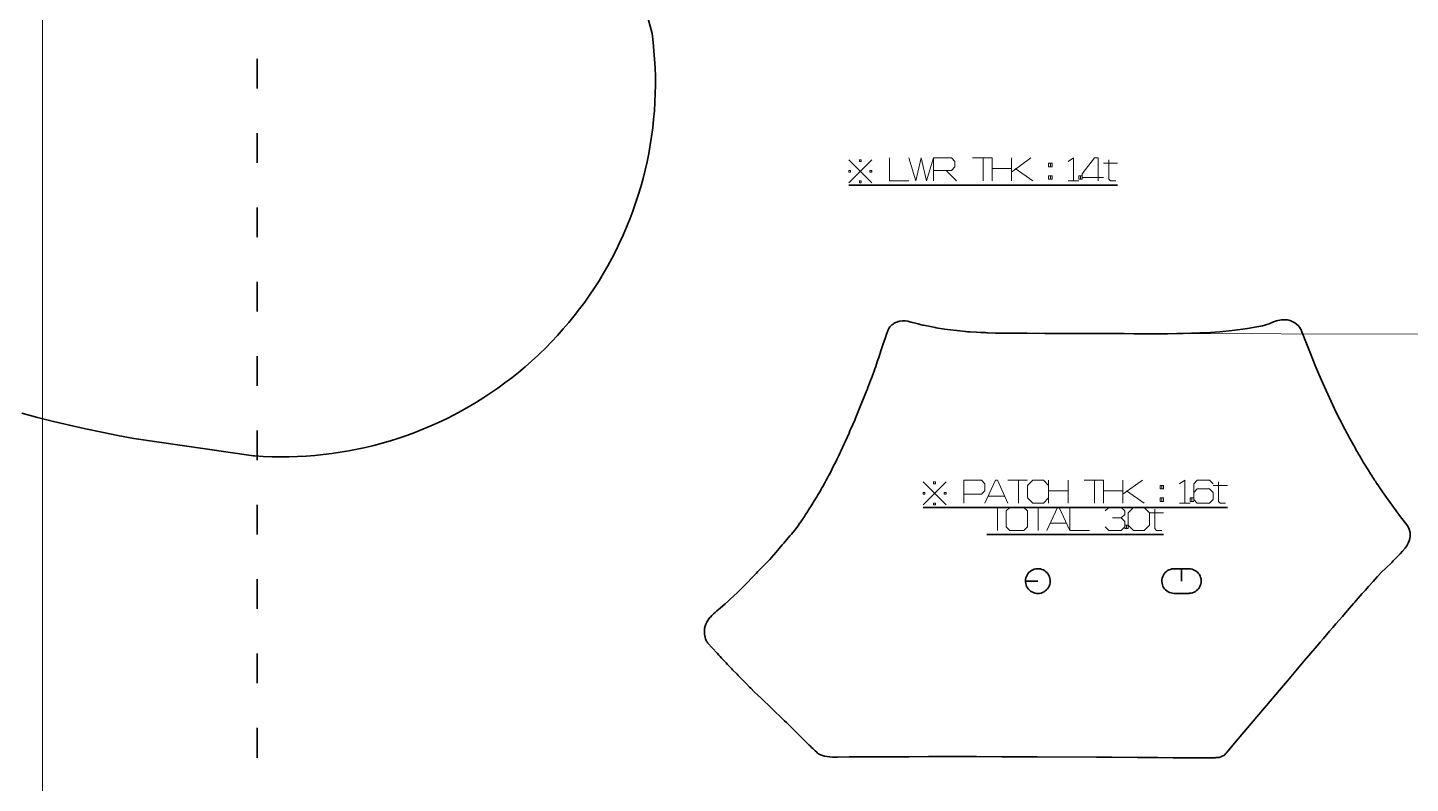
# Model space of a CAD drawing. Extents: x -1214 to 1704, y -782 to 1264.
# Drawn here: x -148 to 410, y -134 to 171 of the extents above; entities that cross this region are included whole.
import ezdxf

# ---------------------------------------------------------------- set-up
doc = ezdxf.new("R2010")
doc.units = 0
doc.linetypes.add('DASHSPACE', pattern=[30, 12, -18])

msp = doc.modelspace()

# ---------------------------------------------------------------- linework, layer by layer
at = {"color": 5, "lineweight": 13}
msp.add_line((-142.04, -391.78), (-142.04, 1208.22), dxfattribs=at)
at = {"color": 5, "linetype": 'DASHSPACE', "lineweight": 35}
msp.add_line((-55.33, 1208.22), (-55.33, -391.78), dxfattribs=at)
at = {"color": 4, "lineweight": 35}
for p, q in [((102.17, 175.91), (104.11, 168.4)), ((104.11, 168.4), (104.53, 164.95)), ((104.53, 164.95), (104.87, 161.5)), ((104.87, 161.5), (105.14, 158.05)), ((105.14, 158.05), (105.32, 154.58)), ((105.32, 154.58), (105.42, 151.12)), ((105.42, 151.12), (105.44, 147.65)), ((105.44, 147.65), (105.39, 144.19)), ((105.25, 140.72), (105.04, 137.26)), ((105.39, 144.19), (105.25, 140.72)), ((105.04, 137.26), (104.74, 133.81)), ((104.37, 130.36), (103.91, 126.92)), ((104.74, 133.81), (104.37, 130.36)), ((103.38, 123.5), (102.77, 120.08)), ((103.91, 126.92), (103.38, 123.5)), ((102.77, 120.08), (102.08, 116.69)), ((101.31, 113.31), (100.47, 109.94)), ((102.08, 116.69), (101.31, 113.31)), ((99.55, 106.6), (98.55, 103.28)), ((100.47, 109.94), (99.55, 106.6)), ((98.55, 103.28), (97.47, 99.99)), ((96.32, 96.71), (95.1, 93.47)), ((97.47, 99.99), (96.32, 96.71)), ((93.8, 90.26), (92.42, 87.07)), ((95.1, 93.47), (93.8, 90.26)), ((90.98, 83.92), (89.46, 80.81)), ((92.42, 87.07), (90.98, 83.92)), ((89.46, 80.81), (87.87, 77.72)), ((86.21, 74.68), (84.48, 71.68)), ((87.87, 77.72), (86.21, 74.68)), ((82.68, 68.71), (80.82, 65.79)), ((84.48, 71.68), (82.68, 68.71)), ((78.88, 62.91), (76.89, 60.08)), ((80.82, 65.79), (78.88, 62.91)), ((74.82, 57.29), (72.7, 54.55)), ((76.89, 60.08), (74.82, 57.29)), ((70.51, 51.86), (68.26, 49.23)), ((72.7, 54.55), (70.51, 51.86)), ((65.95, 46.64), (63.58, 44.11)), ((68.26, 49.23), (65.95, 46.64)), ((58.67, 39.21), (57.97, 38.55)), ((61.15, 41.63), (58.67, 39.21)), ((63.58, 44.11), (61.15, 41.63)), ((52.81, 33.92), (50.16, 31.7)), ((55.42, 36.21), (52.81, 33.92)), ((57.97, 38.55), (55.42, 36.21)), ((47.45, 29.53), (44.69, 27.43)), ((50.16, 31.7), (47.45, 29.53)), ((39.03, 23.42), (36.14, 21.51)), ((41.89, 25.39), (39.03, 23.42)), ((44.69, 27.43), (41.89, 25.39)), ((30.22, 17.9), (27.2, 16.2)), ((33.2, 19.67), (30.22, 17.9)), ((36.14, 21.51), (33.2, 19.67)), ((-143.98, 13.53), (-150.4, 15.22)), ((-137.54, 11.92), (-143.98, 13.53)), ((-131.09, 10.38), (-137.54, 11.92)), ((17.91, 11.52), (14.75, 10.1)), ((21.04, 13.01), (17.91, 11.52)), ((24.14, 14.57), (21.04, 13.01)), ((27.2, 16.2), (24.14, 14.57)), ((-124.61, 8.92), (-131.09, 10.38)), ((-118.12, 7.54), (-124.61, 8.92)), ((-111.62, 6.23), (-118.12, 7.54)), ((-105.1, 5.01), (-111.62, 6.23)), ((5.07, 6.29), (1.79, 5.17)), ((8.33, 7.49), (5.07, 6.29)), ((11.55, 8.76), (8.33, 7.49)), ((14.75, 10.1), (11.55, 8.76)), ((-56.79, -1.94), (-105.1, 5.01)), ((-18.35, 0.05), (-21.77, -0.53)), ((-14.95, 0.71), (-18.35, 0.05)), ((-11.56, 1.45), (-14.95, 0.71)), ((-8.19, 2.26), (-11.56, 1.45)), ((-4.84, 3.15), (-8.19, 2.26)), ((-1.51, 4.12), (-4.84, 3.15)), ((1.79, 5.17), (-1.51, 4.12)), ((-56.33, -1.97), (-56.79, -1.94)), ((-52.87, -2.18), (-56.33, -1.97)), ((-49.41, -2.32), (-52.87, -2.18)), ((-45.94, -2.37), (-49.41, -2.32)), ((-42.48, -2.35), (-45.94, -2.37)), ((-39.01, -2.24), (-42.48, -2.35)), ((-35.55, -2.06), (-39.01, -2.24)), ((-32.09, -1.8), (-35.55, -2.06)), ((-28.64, -1.45), (-32.09, -1.8)), ((-25.2, -1.03), (-28.64, -1.45)), ((-21.77, -0.53), (-25.2, -1.03)), ((255.22, -50.66), (255.49, -50.09)), ((255.49, -50.09), (255.84, -49.55)), ((255.84, -49.55), (256.24, -49.07)), ((256.24, -49.07), (256.71, -48.64)), ((256.71, -48.64), (257.23, -48.27)), ((257.23, -48.27), (257.79, -47.97)), ((257.79, -47.97), (258.38, -47.74)), ((258.38, -47.74), (259, -47.6)), ((259, -47.6), (259.63, -47.53)), ((259.63, -47.53), (260.26, -47.54)), ((260.26, -47.54), (260.89, -47.63)), ((260.89, -47.63), (261.5, -47.8)), ((261.5, -47.8), (262.09, -48.04)), ((262.09, -48.04), (262.64, -48.36)), ((262.64, -48.36), (263.14, -48.75)), ((263.14, -48.75), (263.59, -49.19)), ((263.59, -49.19), (263.98, -49.69)), ((263.98, -49.69), (264.31, -50.24)), ((264.31, -50.24), (264.56, -50.82)), ((310.27, -50.68), (310.54, -50.11)), ((310.54, -50.11), (310.88, -49.58)), ((310.88, -49.58), (311.28, -49.1)), ((311.28, -49.1), (311.74, -48.68)), ((311.74, -48.68), (312.25, -48.31)), ((312.25, -48.31), (312.81, -48.02)), ((312.81, -48.02), (313.39, -47.79)), ((313.39, -47.79), (314.01, -47.64)), ((314.01, -47.64), (314.63, -47.58)), ((314.63, -47.58), (314.86, -47.57)), ((314.86, -47.57), (317.86, -47.57)), ((317.86, -48.57), (317.86, -47.57)), ((317.86, -47.57), (320.86, -47.57)), ((317.86, -47.57), (317.86, -48.57)), ((317.86, -52.52), (317.86, -48.57)), ((317.86, -48.57), (317.86, -52.52)), ((320.86, -47.57), (321.49, -47.61)), ((321.49, -47.61), (322.1, -47.73)), ((322.1, -47.73), (322.7, -47.92)), ((322.7, -47.92), (323.27, -48.2)), ((323.27, -48.2), (323.8, -48.53)), ((323.8, -48.53), (324.28, -48.94)), ((324.28, -48.94), (324.7, -49.4)), ((324.7, -49.4), (325.07, -49.91)), ((325.07, -49.91), (325.36, -50.47)), ((254.86, -52.52), (254.9, -51.89)), ((255.86, -52.52), (254.86, -52.52)), ((254.87, -52.82), (254.86, -52.52)), ((254.86, -52.52), (255.86, -52.52)), ((254.95, -53.45), (254.87, -52.82)), ((254.9, -51.89), (255.02, -51.26)), ((255.11, -54.07), (254.95, -53.45)), ((255.02, -51.26), (255.22, -50.66)), ((255.34, -54.66), (255.11, -54.07)), ((255.65, -55.21), (255.34, -54.66)), ((256.02, -55.72), (255.65, -55.21)), ((259.86, -52.52), (255.86, -52.52)), ((255.86, -52.52), (259.86, -52.52)), ((256.46, -56.18), (256.02, -55.72)), ((263.79, -55.62), (263.36, -56.09)), ((264.15, -55.1), (263.79, -55.62)), ((264.44, -54.53), (264.15, -55.1)), ((264.66, -53.94), (264.44, -54.53)), ((264.56, -50.82), (264.74, -51.43)), ((264.8, -53.32), (264.66, -53.94)), ((264.74, -51.43), (264.84, -52.05)), ((264.86, -52.69), (264.8, -53.32)), ((264.84, -52.05), (264.86, -52.69)), ((309.91, -52.52), (309.95, -51.89)), ((309.92, -52.75), (309.91, -52.52)), ((309.99, -53.38), (309.92, -52.75)), ((309.95, -51.89), (310.07, -51.28)), ((310.13, -53.99), (309.99, -53.38)), ((310.07, -51.28), (310.27, -50.68)), ((310.36, -54.57), (310.13, -53.99)), ((310.65, -55.13), (310.36, -54.57)), ((311.02, -55.64), (310.65, -55.13)), ((311.44, -56.1), (311.02, -55.64)), ((324.85, -55.46), (324.44, -55.94)), ((325.19, -54.93), (324.85, -55.46)), ((325.46, -54.36), (325.19, -54.93)), ((325.36, -50.47), (325.59, -51.05)), ((325.65, -53.76), (325.46, -54.36)), ((325.59, -51.05), (325.74, -51.66)), ((325.77, -53.15), (325.65, -53.76)), ((325.74, -51.66), (325.81, -52.29)), ((325.81, -52.52), (325.77, -53.15)), ((325.81, -52.29), (325.81, -52.52)), ((256.95, -56.58), (256.46, -56.18)), ((257.49, -56.92), (256.95, -56.58)), ((258.07, -57.19), (257.49, -56.92)), ((258.67, -57.38), (258.07, -57.19)), ((259.3, -57.49), (258.67, -57.38)), ((259.93, -57.52), (259.3, -57.49)), ((260.56, -57.47), (259.93, -57.52)), ((261.18, -57.34), (260.56, -57.47)), ((261.78, -57.14), (261.18, -57.34)), ((262.35, -56.86), (261.78, -57.14)), ((262.88, -56.51), (262.35, -56.86)), ((263.36, -56.09), (262.88, -56.51)), ((311.92, -56.51), (311.44, -56.1)), ((312.45, -56.84), (311.92, -56.51)), ((313.02, -57.12), (312.45, -56.84)), ((313.62, -57.31), (313.02, -57.12)), ((314.23, -57.43), (313.62, -57.31)), ((314.86, -57.47), (314.23, -57.43)), ((320.86, -57.47), (314.86, -57.47)), ((321.09, -57.46), (320.86, -57.47)), ((321.72, -57.4), (321.09, -57.46)), ((322.33, -57.25), (321.72, -57.4)), ((322.91, -57.02), (322.33, -57.25)), ((323.47, -56.73), (322.91, -57.02)), ((323.98, -56.36), (323.47, -56.73)), ((324.44, -55.94), (323.98, -56.36))]:
    msp.add_line(p, q, dxfattribs=at)
at = {"color": 7, "lineweight": 35}
for p, q in [((183.51, 107.22), (292.08, 107.22)), ((200.2, 50.2), (200.96, 50.9)), ((201.83, 51.51), (202.38, 51.77)), ((202.38, 51.77), (202.92, 52.02)), ((204.09, 52.37), (204.18, 52.38)), ((204.18, 52.38), (205.21, 52.53)), ((205.21, 52.53), (205.77, 52.55)), ((205.77, 52.55), (206.33, 52.56)), ((206.33, 52.56), (207.3, 52.32)), ((209.06, 51.85), (209.19, 51.82)), ((209.19, 51.82), (209.89, 51.64)), ((213.7, 50.71), (213.74, 50.7)), ((346.05, 49.63), (350.51, 50.48)), ((356.77, 52.63), (357.54, 52.77)), ((357.54, 52.77), (358.26, 52.89)), ((358.26, 52.89), (358.94, 52.96)), ((358.94, 52.96), (359.56, 52.97)), ((359.56, 52.97), (360.13, 52.94)), ((360.13, 52.94), (360.65, 52.87)), ((360.65, 52.87), (361.14, 52.76)), ((361.14, 52.76), (361.61, 52.62)), ((361.61, 52.62), (362.01, 52.48)), ((362.01, 52.48), (362.24, 52.37)), ((362.24, 52.37), (362.85, 52.09)), ((362.85, 52.09), (363.58, 51.71)), ((363.58, 51.71), (364.35, 51.12)), ((364.35, 51.12), (365.06, 50.46)), ((365.06, 50.46), (365.49, 49.9)), ((200.14, 50.11), (200.2, 50.2)), ((230.69, 48.2), (230.73, 48.2)), ((230.73, 48.2), (231.5, 48.12)), ((231.5, 48.12), (231.57, 48.12)), ((231.57, 48.12), (232.44, 48.07)), ((232.44, 48.07), (235.04, 47.93)), ((235.04, 47.93), (235.08, 47.93)), ((235.08, 47.93), (236.79, 47.84)), ((236.79, 47.84), (237.77, 47.79)), ((249.63, 47.5), (255.6, 47.46)), ((255.6, 47.46), (262.73, 47.43)), ((262.73, 47.43), (264.76, 47.43)), ((264.76, 47.43), (277.35, 47.37)), ((277.35, 47.37), (282.11, 47.35)), ((282.11, 47.35), (285.95, 47.34)), ((285.95, 47.34), (291.8, 47.33)), ((291.8, 47.33), (294.72, 47.33)), ((294.72, 47.33), (298.61, 47.32)), ((298.61, 47.32), (300.56, 47.31)), ((300.56, 47.31), (301.54, 47.31)), ((301.54, 47.31), (306.47, 47.29)), ((306.47, 47.29), (308.43, 47.3)), ((308.43, 47.3), (311.32, 47.31)), ((311.32, 47.31), (312.26, 47.32)), ((312.26, 47.32), (315.91, 47.36)), ((315.91, 47.36), (316.81, 47.38)), ((316.81, 47.38), (318.59, 47.4)), ((318.59, 47.4), (320.97, 47.46)), ((320.97, 47.46), (321.01, 47.46)), ((344.51, 49.37), (344.56, 49.38)), ((344.56, 49.38), (345.26, 49.5)), ((345.26, 49.5), (346.05, 49.63)), ((365.49, 49.9), (365.9, 49.34)), ((365.9, 49.34), (366.13, 48.93)), ((366.13, 48.93), (366.47, 48.02)), ((366.47, 48.02), (367.49, 45.44)), ((195.59, 37.65), (196.62, 40.86)), ((196.62, 40.86), (197.12, 42.41)), ((197.12, 42.41), (197.39, 43.18)), ((197.39, 43.18), (197.66, 43.96)), ((197.66, 43.96), (197.78, 44.3)), ((194.06, 33.11), (194.38, 34.05)), ((194.38, 34.05), (195, 35.89)), ((195, 35.89), (195.3, 36.78)), ((195.3, 36.78), (195.59, 37.65)), ((191.25, 25.6), (192.31, 28.37)), ((192.31, 28.37), (192.67, 29.32)), ((192.67, 29.32), (193.72, 32.16)), ((193.72, 32.16), (194.06, 33.11)), ((189.51, 21.2), (190.56, 23.81)), ((190.56, 23.81), (190.91, 24.71)), ((190.91, 24.71), (191.25, 25.6)), ((186.26, 13.29), (188.43, 18.54)), ((188.43, 18.54), (189.51, 21.2)), ((185.15, 10.69), (185.9, 12.43)), ((185.9, 12.43), (186.26, 13.29)), ((182.05, 3.7), (183.63, 7.2)), ((183.63, 7.2), (184.01, 8.07)), ((184.01, 8.07), (185.15, 10.69)), ((180.04, -0.66), (180.45, 0.22)), ((180.45, 0.22), (181.65, 2.82)), ((181.65, 2.82), (182.05, 3.7)), ((177.54, -5.8), (177.97, -4.95)), ((177.97, -4.95), (178.8, -3.23)), ((178.8, -3.23), (179.63, -1.52)), ((179.63, -1.52), (180.04, -0.66)), ((390.79, -3.69), (391.27, -4.5)), ((174.44, -11.78), (174.91, -10.92)), ((174.91, -10.92), (175.36, -10.07)), ((175.36, -10.07), (175.81, -9.2)), ((175.81, -9.2), (176.69, -7.49)), ((176.69, -7.49), (177.54, -5.8)), ((393.19, -7.65), (394.17, -9.2)), ((394.17, -9.2), (394.21, -9.25)), ((171.56, -16.9), (172.05, -16.06)), ((172.05, -16.06), (172.54, -15.22)), ((172.54, -15.22), (173.02, -14.37)), ((173.02, -14.37), (173.97, -12.64)), ((173.97, -12.64), (174.44, -11.78)), ((398.98, -16.47), (399, -16.5)), ((167.57, -23.37), (168.57, -21.79)), ((168.57, -21.79), (169.57, -20.19)), ((169.57, -20.19), (170.07, -19.38)), ((170.07, -19.38), (170.57, -18.57)), ((170.57, -18.57), (171.07, -17.74)), ((171.07, -17.74), (171.56, -16.9)), ((164.17, -28.59), (164.66, -27.87)), ((164.66, -27.87), (165.63, -26.42)), ((165.63, -26.42), (166.11, -25.68)), ((166.11, -25.68), (166.59, -24.92)), ((166.59, -24.92), (167.57, -23.37)), ((213.51, -22.78), (336.37, -22.78)), ((404.52, -24.16), (404.53, -24.18)), ((160.4, -33.59), (161.64, -32.13)), ((161.64, -32.13), (162.67, -30.72)), ((162.67, -30.72), (163.18, -30.02)), ((163.18, -30.02), (163.68, -29.3)), ((163.68, -29.3), (164.17, -28.59)), ((407.39, -27.94), (407.42, -27.98)), ((407.42, -27.98), (408.27, -29.12)), ((408.27, -29.12), (408.8, -29.88)), ((408.8, -29.88), (409.32, -30.64)), ((409.32, -30.64), (409.75, -31.57)), ((409.75, -31.57), (410.05, -32.55)), ((155.42, -39.41), (156.64, -37.95)), ((156.64, -37.95), (157.26, -37.22)), ((157.26, -37.22), (157.89, -36.49)), ((157.89, -36.49), (158.51, -35.77)), ((158.51, -35.77), (159.77, -34.32)), ((159.77, -34.32), (160.4, -33.59)), ((239.22, -33.78), (310.65, -33.78)), ((150.29, -45.17), (151.68, -43.76)), ((151.68, -43.76), (152.38, -43.05)), ((152.38, -43.05), (154.22, -40.86)), ((154.22, -40.86), (155.42, -39.41)), ((403.34, -44.41), (402.79, -44.99)), ((404.44, -43.28), (403.34, -44.41)), ((405.05, -42.64), (404.44, -43.28)), ((144.73, -50.81), (145.41, -50.1)), ((145.41, -50.1), (146.09, -49.4)), ((146.09, -49.4), (146.77, -48.7)), ((146.77, -48.7), (147.47, -48)), ((147.47, -48), (150.29, -45.17)), ((398.85, -48.72), (397.02, -50.67)), ((400.23, -47.39), (398.85, -48.72)), ((400.92, -46.73), (400.23, -47.39)), ((402.11, -45.66), (400.92, -46.73)), ((402.79, -44.99), (402.11, -45.66)), ((138.53, -57.11), (141.37, -54.35)), ((141.37, -54.35), (142.72, -52.93)), ((142.72, -52.93), (144.05, -51.52)), ((144.05, -51.52), (144.73, -50.81)), ((393.37, -54.74), (392.12, -56.12)), ((395.26, -52.66), (393.37, -54.74)), ((397.02, -50.67), (395.26, -52.66)), ((133.57, -61.76), (134.98, -60.45)), ((134.98, -60.45), (135.69, -59.8)), ((135.69, -59.8), (137.1, -58.48)), ((137.1, -58.48), (138.53, -57.11)), ((387.81, -60.97), (387.28, -61.58)), ((388.34, -60.35), (387.81, -60.97)), ((390.85, -57.54), (388.34, -60.35)), ((392.12, -56.12), (390.85, -57.54)), ((127.63, -67.03), (128.23, -66.39)), ((128.23, -66.39), (128.87, -65.77)), ((128.87, -65.77), (129.53, -65.17)), ((129.53, -65.17), (130.19, -64.59)), ((130.19, -64.59), (130.86, -64.02)), ((130.86, -64.02), (131.54, -63.45)), ((131.54, -63.45), (133.57, -61.76)), ((382.84, -66.77), (381.54, -68.29)), ((384.14, -65.28), (382.84, -66.77)), ((387.28, -61.58), (384.14, -65.28)), ((125.21, -73.04), (125.23, -72.48)), ((125.23, -72.48), (125.33, -71.64)), ((125.33, -71.64), (125.54, -70.76)), ((125.54, -70.76), (125.82, -69.94)), ((125.82, -69.94), (126.17, -69.14)), ((126.17, -69.14), (126.59, -68.4)), ((126.59, -68.4), (127.08, -67.7)), ((127.08, -67.7), (127.6, -67.07)), ((127.6, -67.07), (127.63, -67.03)), ((378.9, -71.31), (377.65, -72.77)), ((380.22, -69.8), (378.9, -71.31)), ((381.54, -68.29), (380.22, -69.8)), ((125.2, -73.26), (125.21, -73.04)), ((125.25, -73.97), (125.2, -73.26)), ((125.36, -74.63), (125.25, -73.97)), ((125.52, -75.25), (125.36, -74.63)), ((125.71, -75.85), (125.52, -75.25)), ((125.91, -76.44), (125.71, -75.85)), ((373.87, -77.14), (372.62, -78.62)), ((375.13, -75.68), (373.87, -77.14)), ((377.65, -72.77), (375.13, -75.68)), ((130.49, -81.81), (130.47, -81.78)), ((370.06, -81.62), (367.4, -84.77)), ((372.62, -78.62), (370.06, -81.62)), ((132.79, -84.27), (132.75, -84.23)), ((138.4, -90.12), (136.63, -88.3)), ((364.7, -87.96), (363.35, -89.56)), ((367.4, -84.77), (364.7, -87.96)), ((138.89, -90.63), (138.4, -90.12)), ((142.21, -93.98), (142.2, -93.96)), ((143.5, -95.31), (142.21, -93.98)), ((360.68, -92.72), (357.41, -96.57)), ((363.35, -89.56), (360.68, -92.72)), ((143.99, -95.79), (143.5, -95.31)), ((357.41, -96.57), (352.22, -102.69)), ((352.22, -102.69), (348.32, -107.28)), ((158.32, -109.58), (157.61, -108.9)), ((158.35, -109.6), (158.32, -109.58)), ((161.2, -112.4), (158.35, -109.6)), ((348.32, -107.28), (340.77, -116.21)), ((162.64, -113.83), (161.2, -112.4)), ((163.36, -114.54), (162.64, -113.83)), ((164.05, -115.21), (163.36, -114.54)), ((164.08, -115.25), (164.05, -115.21)), ((165.51, -116.66), (164.08, -115.25)), ((167.57, -118.7), (165.51, -116.66)), ((340.77, -116.21), (336.53, -121.22)), ((169.46, -120.55), (169.43, -120.53)), ((170.01, -121.08), (169.46, -120.55)), ((170.59, -121.6), (170.01, -121.08)), ((336.53, -121.22), (335.9, -121.98)), ((178.28, -123.56), (177.01, -123.52)), ((178.95, -123.57), (178.28, -123.56)), ((183.61, -123.48), (178.95, -123.57)), ((186.7, -123.44), (183.61, -123.48)), ((188.78, -123.42), (186.7, -123.44)), ((191.91, -123.41), (188.78, -123.42)), ((193.99, -123.4), (191.91, -123.41)), ((207.86, -123.38), (193.99, -123.4)), ((215.68, -123.36), (207.86, -123.38)), ((224.87, -123.35), (215.68, -123.36)), ((231.03, -123.35), (224.87, -123.35)), ((235.12, -123.36), (231.03, -123.35)), ((245.28, -123.41), (235.12, -123.36)), ((259.55, -123.48), (245.28, -123.41)), ((283.5, -123.58), (259.55, -123.48)), ((285.54, -123.58), (283.5, -123.58)), ((289.71, -123.6), (285.54, -123.58)), ((300.04, -123.71), (289.71, -123.6)), ((302.11, -123.73), (300.04, -123.71)), ((304.18, -123.75), (302.11, -123.73)), ((306.25, -123.76), (304.18, -123.75)), ((308.32, -123.77), (306.25, -123.76)), ((314.54, -123.78), (308.32, -123.77)), ((316.58, -123.79), (314.54, -123.78)), ((318.55, -123.79), (316.58, -123.79)), ((321.37, -123.78), (318.55, -123.79)), ((322.28, -123.78), (321.37, -123.78)), ((323.18, -123.78), (322.28, -123.78)), ((324.07, -123.79), (323.18, -123.78)), ((324.96, -123.8), (324.07, -123.79)), ((327.53, -123.84), (324.96, -123.8)), ((328.35, -123.85), (327.53, -123.84)), ((329.15, -123.85), (328.35, -123.85)), ((329.94, -123.84), (329.15, -123.85)), ((330.72, -123.82), (329.94, -123.84))]:
    msp.add_line(p, q, dxfattribs=at)
at = {"color": 7, "lineweight": 13}
msp.add_line((293.8, 47.33), (510.84, 47.07), dxfattribs=at)
for points in [[(183.51, 117.51), (192.79, 108.22)], [(192.79, 117.51), (183.51, 108.22)], [(199.94, 118.22), (199.94, 108.94), (207.79, 108.94)], [(207.79, 118.22), (210.65, 108.94), (212.79, 118.22), (214.94, 108.94), (217.79, 118.22)], [(217.79, 108.94), (217.79, 118.22), (224.94, 118.22), (226.37, 116.79), (226.37, 114.65), (224.94, 113.22), (217.79, 113.22)], [(233.51, 118.22), (241.37, 118.22)], [(237.79, 118.22), (237.79, 108.94)], [(241.37, 118.22), (241.37, 108.94)], [(249.22, 118.22), (249.22, 108.94)], [(249.22, 118.22), (249.22, 108.94)], [(257.08, 118.22), (249.22, 112.51)], [(272.08, 116.79), (274.22, 118.22)], [(274.22, 118.22), (274.22, 108.94)], [(284.22, 108.94), (284.22, 118.22), (282.79, 118.22), (277.79, 111.79), (277.79, 110.36), (286.37, 110.36)], [(288.51, 117.51), (288.51, 109.65), (289.22, 108.94), (291.37, 108.94)], [(222.79, 113.22), (227.08, 108.94)], [(241.37, 113.94), (249.22, 113.94)], [(250.65, 113.94), (257.79, 108.94)], [(264.94, 116.08), (264.94, 114.65)], [(286.37, 116.08), (292.08, 116.08)], [(264.94, 111.08), (264.94, 109.65)], [(272.08, 108.94), (276.37, 108.94)], [(277.08, 111.08), (277.08, 109.65)], [(213.51, -12.49), (222.79, -21.78)], [(222.79, -12.49), (213.51, -21.78)], [(229.94, -21.06), (229.94, -11.78), (237.08, -11.78), (238.51, -13.21), (238.51, -16.06), (237.08, -17.49), (229.94, -17.49)], [(238.51, -21.06), (242.79, -11.78), (243.51, -11.78), (247.79, -21.06)], [(247.79, -11.78), (255.65, -11.78)], [(252.08, -11.78), (252.08, -21.06)], [(264.22, -13.92), (262.08, -11.78), (257.79, -11.78), (255.65, -13.92), (255.65, -18.92), (257.79, -21.06), (262.08, -21.06), (264.22, -18.92)], [(264.22, -11.78), (264.22, -21.06)], [(264.22, -16.06), (272.08, -16.06)], [(272.08, -11.78), (272.08, -21.06)], [(278.51, -11.78), (286.37, -11.78)], [(282.79, -11.78), (282.79, -21.06)], [(286.37, -11.78), (286.37, -21.06)], [(286.37, -16.06), (294.22, -16.06)], [(294.22, -11.78), (294.22, -21.06)], [(294.22, -11.78), (294.22, -21.06)], [(302.08, -11.78), (294.22, -17.49)], [(295.65, -16.06), (302.79, -21.06)], [(309.94, -13.92), (309.94, -15.35)], [(317.08, -13.21), (319.22, -11.78)], [(319.22, -11.78), (319.22, -21.06)], [(330.65, -13.21), (329.22, -11.78), (324.22, -11.78), (322.79, -13.21), (322.79, -19.64), (324.22, -21.06), (329.22, -21.06), (330.65, -19.64), (330.65, -16.78), (329.22, -15.35), (324.22, -15.35), (322.79, -16.78)], [(330.65, -13.92), (336.37, -13.92)], [(332.79, -12.49), (332.79, -20.35), (333.51, -21.06), (335.65, -21.06)], [(239.94, -18.21), (246.37, -18.21)], [(309.94, -18.92), (309.94, -20.35)], [(317.08, -21.06), (321.37, -21.06)], [(322.08, -18.92), (322.08, -20.35)], [(239.22, -22.78), (247.08, -22.78)], [(243.51, -22.78), (243.51, -32.06)], [(255.65, -22.78), (263.51, -22.78)], [(259.94, -22.78), (259.94, -32.06)], [(263.51, -32.06), (267.79, -22.78), (268.51, -22.78), (272.79, -32.06)], [(272.79, -22.78), (272.79, -32.06), (280.65, -32.06)], [(287.08, -24.21), (288.51, -22.78), (293.51, -22.78), (294.94, -24.21), (294.94, -25.64), (293.51, -27.06), (289.94, -27.06), (293.51, -27.06), (294.94, -28.49), (294.94, -30.64), (293.51, -32.06), (288.51, -32.06), (287.08, -30.64)], [(304.94, -24.92), (310.65, -24.92)], [(307.08, -23.49), (307.08, -31.35), (307.79, -32.06), (309.94, -32.06)], [(264.94, -29.21), (271.37, -29.21)], [(295.65, -29.92), (295.65, -31.35)]]:
    msp.add_lwpolyline(points, dxfattribs=at)
for points in [[(187.79, 117.51), (188.51, 117.51), (188.51, 116.79), (187.79, 116.79)], [(183.51, 113.22), (184.22, 113.22), (184.22, 112.51), (183.51, 112.51)], [(192.08, 113.22), (192.79, 113.22), (192.79, 112.51), (192.08, 112.51)], [(264.22, 116.08), (265.65, 116.08), (265.65, 114.65), (264.22, 114.65)], [(187.79, 108.94), (188.51, 108.94), (188.51, 108.22), (187.79, 108.22)], [(264.22, 111.08), (265.65, 111.08), (265.65, 109.65), (264.22, 109.65)], [(276.37, 111.08), (277.79, 111.08), (277.79, 109.65), (276.37, 109.65)], [(217.79, -12.49), (218.51, -12.49), (218.51, -13.21), (217.79, -13.21)], [(309.22, -13.92), (310.65, -13.92), (310.65, -15.35), (309.22, -15.35)], [(213.51, -16.78), (214.22, -16.78), (214.22, -17.49), (213.51, -17.49)], [(217.79, -21.06), (218.51, -21.06), (218.51, -21.78), (217.79, -21.78)], [(222.08, -16.78), (222.79, -16.78), (222.79, -17.49), (222.08, -17.49)], [(309.22, -18.92), (310.65, -18.92), (310.65, -20.35), (309.22, -20.35)], [(321.37, -18.92), (322.79, -18.92), (322.79, -20.35), (321.37, -20.35)], [(248.51, -22.78), (254.22, -22.78), (255.65, -24.21), (255.65, -30.64), (254.22, -32.06), (248.51, -32.06), (247.08, -30.64), (247.08, -24.21)], [(298.51, -22.78), (302.79, -22.78), (304.94, -24.92), (304.94, -29.92), (302.79, -32.06), (298.51, -32.06), (296.37, -29.92), (296.37, -24.92)], [(294.94, -29.92), (296.37, -29.92), (296.37, -31.35), (294.94, -31.35)]]:
    msp.add_lwpolyline(points, close=True, dxfattribs=at)
at = {"color": 7, "lineweight": 35}
for points in [[(209.89, 51.64), (211.5, 51.23), (211.92, 51.13)], [(213.74, 50.7), (217.13, 50.02), (218.39, 49.78), (218.85, 49.7)], [(350.51, 50.48), (351.45, 50.71), (352.37, 51), (353.27, 51.32), (355.03, 52.04), (355.79, 52.34), (356.18, 52.47), (356.77, 52.63)], [(197.78, 44.3), (198.29, 45.81), (198.72, 47.17), (198.96, 47.84), (199.37, 48.82), (199.68, 49.41), (200.14, 50.11)], [(218.85, 49.7), (222.18, 49.18), (224.65, 48.81)], [(224.65, 48.81), (228.38, 48.41), (230.69, 48.2)], [(239.7, 47.68), (242.75, 47.58), (248.58, 47.5), (249.63, 47.5)], [(327.67, 47.71), (333.35, 48.09), (338.28, 48.55), (342.67, 49.1), (344.51, 49.37)], [(367.49, 45.44), (369.65, 39.98), (371.87, 34.54), (373.37, 30.96), (374.9, 27.39), (376.88, 22.93), (378.93, 18.5), (380.34, 15.56), (381.78, 12.65), (383.76, 8.79), (385.81, 4.97), (387.94, 1.2)], [(399, -16.5), (400.58, -18.75), (404.52, -24.16)], [(404.53, -24.18), (406.34, -26.56), (407.39, -27.94)], [(410.05, -32.55), (410.16, -32.98), (410.22, -33.42), (410.25, -33.92), (410.24, -34.41), (410.11, -35.35), (409.83, -36.33), (409.43, -37.26), (408.83, -38.31), (408.11, -39.3), (407.13, -40.45), (406.1, -41.55), (405.05, -42.64)], [(130.47, -81.78), (128.17, -79.3), (126.74, -77.71)], [(142.2, -93.96), (139.22, -90.96), (138.89, -90.63)], [(157.61, -108.9), (152.01, -103.57), (148.4, -100.07), (145.36, -97.15), (143.99, -95.79)], [(177.01, -123.52), (175.92, -123.46), (174.81, -123.34), (173.73, -123.13), (172.93, -122.91), (172.16, -122.61), (171.33, -122.17), (170.95, -121.9), (170.59, -121.6)], [(335.9, -121.98), (335.62, -122.3), (335.3, -122.58), (334.93, -122.86), (334.54, -123.09), (333.73, -123.45), (333, -123.65), (332.25, -123.75)]]:
    msp.add_lwpolyline(points, dxfattribs=at)
for centre, radius, start, end in [((234.61, 3.46), 58.16, 124.3073, 125.3521), ((211.92, 24.04), 29.4, 105.4543, 107.8408), ((265.52, 268.49), 223.87, 254.9273, 255.3924), ((237.89, 157.99), 109.97, 256.3421, 257.2919), ((228.65, -138.17), 186.18, 86.5977, 87.194), ((315.25, 276.27), 228.89, 271.4405, 272.2847), ((313.1, 340.69), 293.34, 272.203, 272.8461), ((1130.22, 431.04), 857.76, 210.07466, 210.45271), ((526.45, 75.58), 157.12, 210.6418, 211.9874), ((535, 79.78), 166.58, 212.3073, 213.9331), ((890.55, 316.5), 593.72, 213.73312, 214.11156), ((207.11, -24.88), 96.18, 212.4127, 213.3166), ((-433.47, -610.44), 772.98, 42.90201, 43.14832), ((-369.71, -562.79), 693.89, 43.31989, 43.59933), ((241.33, 13.98), 146.37, 223.474, 224.3296), ((338.05, 52.75), 241.78, 225.1625, 225.7806), ((325.13, 17.17), 141.1, 272.2692, 272.8941)]:
    msp.add_arc(centre, radius, start, end, dxfattribs=at)

doc.saveas('drawing.dxf')
